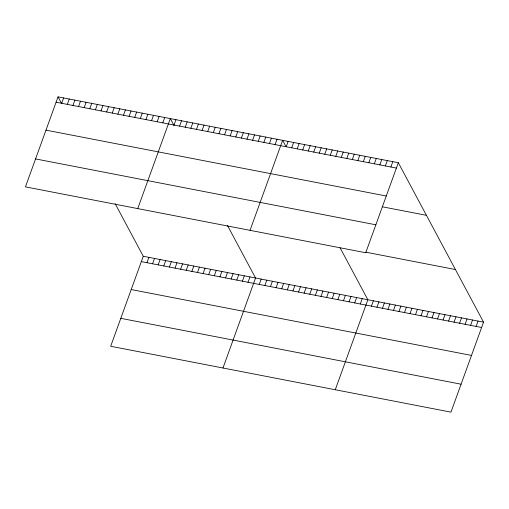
<?xml version="1.0" encoding="UTF-8"?>
<svg xmlns="http://www.w3.org/2000/svg" width="509" height="509" viewBox="0 0 509 509"><rect width="100%" height="100%" fill="white"/><g stroke="black" fill="none" stroke-linecap="round" stroke-linejoin="round"><path stroke-width="0.76" d="M58.032 96.856L25.45 186.86L365.736 252.738L398.318 162.734L58.032 96.856L61.735 103.779M61.71 103.295L63.644 97.944M67.322 104.377L69.262 99.026M72.94 105.465L74.874 100.114M78.551 106.553L80.492 101.202M84.17 107.641L86.104 102.29M89.781 108.729L91.722 103.378M95.399 109.817L97.334 104.466M101.011 110.898L102.952 105.548M106.629 111.986L108.563 106.635M112.241 113.074L114.181 107.723M117.859 114.162L119.793 108.811M123.471 115.25L125.411 109.899M129.089 116.338L131.023 110.987M134.7 117.42L136.641 112.069M140.319 118.508L142.253 113.157M145.93 119.596L147.864 114.245M151.542 120.684L153.483 115.333M157.16 121.772L159.094 116.421M162.772 122.86L164.712 117.509M137.742 208.601L170.324 118.597L174.027 125.513M174.002 125.029L175.942 119.679M179.62 126.117L181.554 120.767M185.231 127.205L187.172 121.855M115.136 203.657L143.264 256.262L110.682 346.266L450.968 412.144L483.55 322.14L398.318 162.734M190.85 128.293L192.784 122.943M146.942 262.701L148.876 257.35M196.461 129.381L198.402 124.031M152.554 263.789L154.494 258.438M202.079 130.469L204.014 125.119M158.172 264.877L160.106 259.526M207.691 131.551L209.632 126.2M163.783 265.965L165.724 260.614M213.309 132.639L215.243 127.288M169.402 267.047L171.336 261.696M218.921 133.727L220.861 128.376M175.013 268.135L176.954 262.784M224.539 134.815L226.473 129.464M180.631 269.223L182.566 263.872M230.151 135.903L232.091 130.552M186.243 270.311L188.177 264.96M235.769 136.991L237.703 131.64M191.861 271.399L193.795 266.048M241.381 138.073L243.321 132.722M197.473 272.487L199.407 267.136M246.999 139.161L248.933 133.81M203.085 273.568L205.025 268.218M252.61 140.249L254.545 134.898M208.703 274.656L210.637 269.306M258.228 141.337L260.163 135.986M214.314 275.744L216.255 270.394M263.84 142.425L265.774 137.074M219.933 276.832L221.867 271.482M269.452 143.513L271.392 138.162M225.544 277.92L227.485 272.57M275.07 144.594L277.004 139.243M231.162 279.008L233.097 273.657M250.04 230.335L282.622 140.331L285.581 145.873M236.774 280.09L238.715 274.739M286.192 146.751L288.132 141.4M242.392 281.178L244.326 275.827M291.702 147.814L293.642 142.469M248.004 282.266L249.944 276.915M297.211 148.882L299.152 143.532M222.974 368.007L255.556 278.003L227.434 225.398M302.721 149.951L304.662 144.601M259.234 284.442L261.174 279.091M308.231 151.014L310.166 145.663M264.852 285.53L266.786 280.179M313.741 152.083L315.675 146.732M270.464 286.612L272.404 281.267M319.251 153.152L321.185 147.801M276.082 287.7L278.016 282.349M324.761 154.214L326.695 148.863M281.693 288.788L283.634 283.437M330.271 155.283L332.205 149.932M287.311 289.875L289.246 284.525M335.781 156.352L337.715 151.001M292.923 290.963L294.864 285.613M341.291 157.415L343.225 152.064M346.794 158.484L348.735 153.133M298.541 292.051L300.475 286.701M352.304 159.546L354.245 154.195M304.153 293.133L306.087 287.789M357.814 160.615L359.755 155.264M309.771 294.221L311.705 288.87M363.324 161.684L365.265 156.333M315.383 295.309L317.317 289.958M368.834 162.746L370.775 157.396M320.994 296.397L322.935 291.046M374.344 163.815L376.278 158.464M326.613 297.485L328.547 292.134M379.854 164.884L381.788 159.533M332.224 298.573L334.165 293.222M385.364 165.947L387.298 160.596M337.842 299.661L339.777 294.31M390.874 167.016L392.808 161.665M343.454 300.743L345.395 295.392M349.072 301.831L351.006 296.48M354.684 302.919L356.624 297.568M360.302 304.007L362.236 298.656M335.272 389.748L367.854 299.744L340.095 247.832M371.424 306.157L373.364 300.806M376.934 307.226L378.874 301.875M382.444 308.295L384.378 302.944M387.953 309.357L389.888 304.007M393.463 310.426L395.398 305.076M398.973 311.489L400.907 306.144M404.483 312.558L406.417 307.207M409.993 313.627L411.927 308.276M415.503 314.689L417.437 309.338M421.007 315.758L422.947 310.407M426.517 316.827L428.457 311.476M432.026 317.89L433.967 312.539M437.536 318.958L439.477 313.608M443.046 320.027L444.987 314.677M448.556 321.09L450.49 315.739M454.066 322.159L456 316.808M459.576 323.221L461.51 317.87M465.086 324.29L467.02 318.939M470.596 325.359L472.53 320.008M476.106 326.422L478.04 321.071M56.092 102.207L396.384 168.078M45.982 130.139L386.267 196.016M382.367 206.8L426.447 215.332M35.56 158.923L375.852 224.8M365.895 252.203L455.421 269.535M143.264 256.262L483.55 322.14M141.324 261.613L481.616 327.491M131.214 289.551L471.499 355.428M120.792 318.335L461.084 384.206"/></g></svg>
